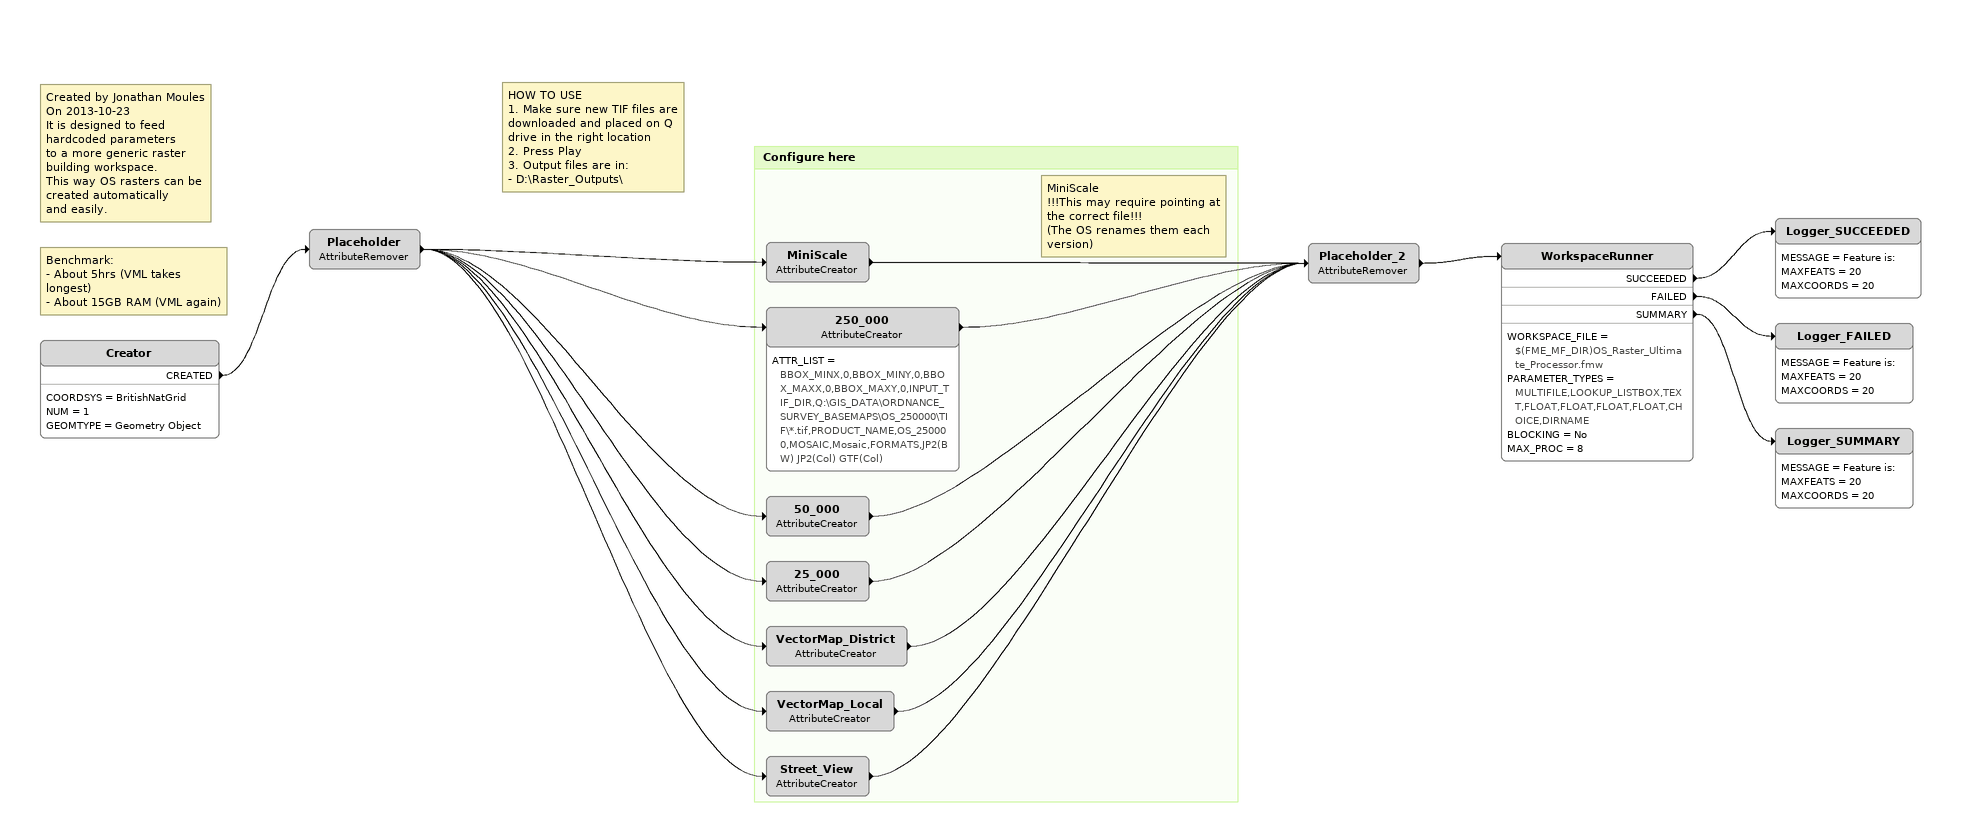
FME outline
Note: Created by Jonathan Moules / On 2013-10-23 / It is designed to feed hardcoded parameters / to a more generic raster building workspace. / This way OS rasters can be created automatically / and easily.
Note: Benchmark: / - About 5hrs (VML takes longest) / - About 15GB RAM (VML again)
Creator
    COORDSYS = BritishNatGrid
    NUM = 1
    GEOMTYPE = Geometry Object
    CREATED -> Placeholder
Note: HOW TO USE / 1. Make sure new TIF files are downloaded and placed on Q drive in the right location / 2. Press Play / 3. Output files are in: / - D:\Raster_Outputs\
Placeholder: AttributeRemover
    -> MiniScale
    -> 250_000
    -> 50_000
    -> 25_000
    -> VectorMap_District
    -> VectorMap_Local
    -> Street_View
Placeholder_2: AttributeRemover
    -> WorkspaceRunner
WorkspaceRunner
    WORKSPACE_FILE = $(FME_MF_DIR)OS_Raster_Ultimate_Processor.fmw
    PARAMETER_TYPES = MULTIFILE,LOOKUP_LISTBOX,TEXT,FLOAT,FLOAT,FLOAT,FLOAT,CHOICE,DIRNAME
    BLOCKING = No
    MAX_PROC = 8
    SUCCEEDED -> Logger_SUCCEEDED
    FAILED -> Logger_FAILED
    SUMMARY -> Logger_SUMMARY
Logger_SUCCEEDED
    MESSAGE = Feature is:
    MAXFEATS = 20
    MAXCOORDS = 20
Logger_FAILED
    MESSAGE = Feature is:
    MAXFEATS = 20
    MAXCOORDS = 20
Logger_SUMMARY
    MESSAGE = Feature is:
    MAXFEATS = 20
    MAXCOORDS = 20

Bookmark: Configure here
Note: MiniScale / !!!This may require pointing at the correct file!!! / (The OS renames them each version)
MiniScale: AttributeCreator
    -> Placeholder_2
250_000: AttributeCreator
    ATTR_LIST = BBOX_MINX,0,BBOX_MINY,0,BBOX_MAXX,0,BBOX_MAXY,0,INPUT_TIF_DIR,Q:\GIS_DATA\ORDNANCE_SURVEY_BASEMAPS\OS_250000\TIF\*.tif,PRODUCT_NAME,OS_250000,MOSAIC,Mosaic,FORMATS,JP2(BW) JP2(Col) GTF(Col)
    -> Placeholder_2
50_000: AttributeCreator
    -> Placeholder_2
25_000: AttributeCreator
    -> Placeholder_2
VectorMap_District: AttributeCreator
    -> Placeholder_2
VectorMap_Local: AttributeCreator
    -> Placeholder_2
Street_View: AttributeCreator
    -> Placeholder_2
